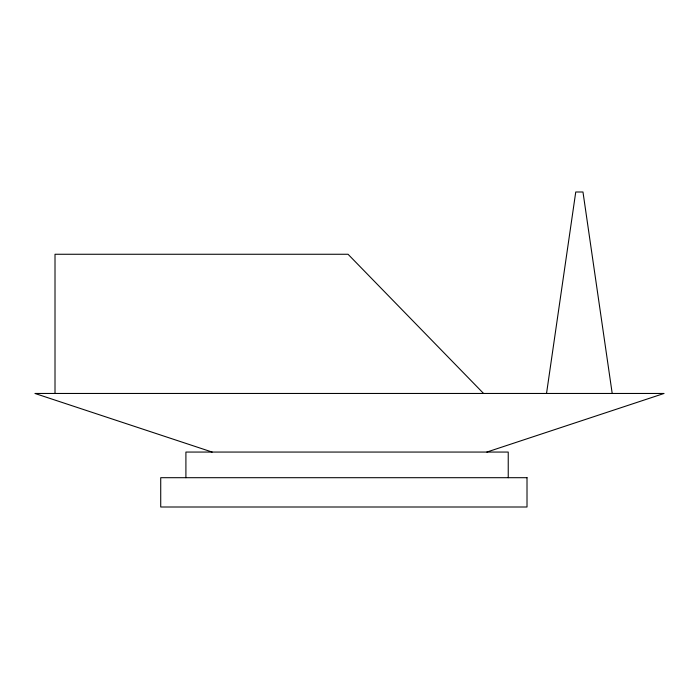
<?xml version="1.0" encoding="UTF-8"?>
<svg xmlns="http://www.w3.org/2000/svg" width="699" height="699" viewBox="0 0 699 699"><rect width="100%" height="100%" fill="white"/><g stroke="black" fill="none" stroke-linecap="round" stroke-linejoin="round"><path stroke-width="1.05" d="M546.531 393.458L575.749 191.998L582.975 191.998L612.202 393.458M486.862 452.061L664.05 393.458L34.95 393.458L212.138 452.061M483.568 393.458L348.041 254.261L55.011 254.261L55.011 393.458M508.234 477.697L508.234 452.061L185.908 452.061L185.908 477.697M527.011 477.697L160.726 477.697L160.726 507.002L527.011 507.002L527.011 477.697"/></g></svg>
